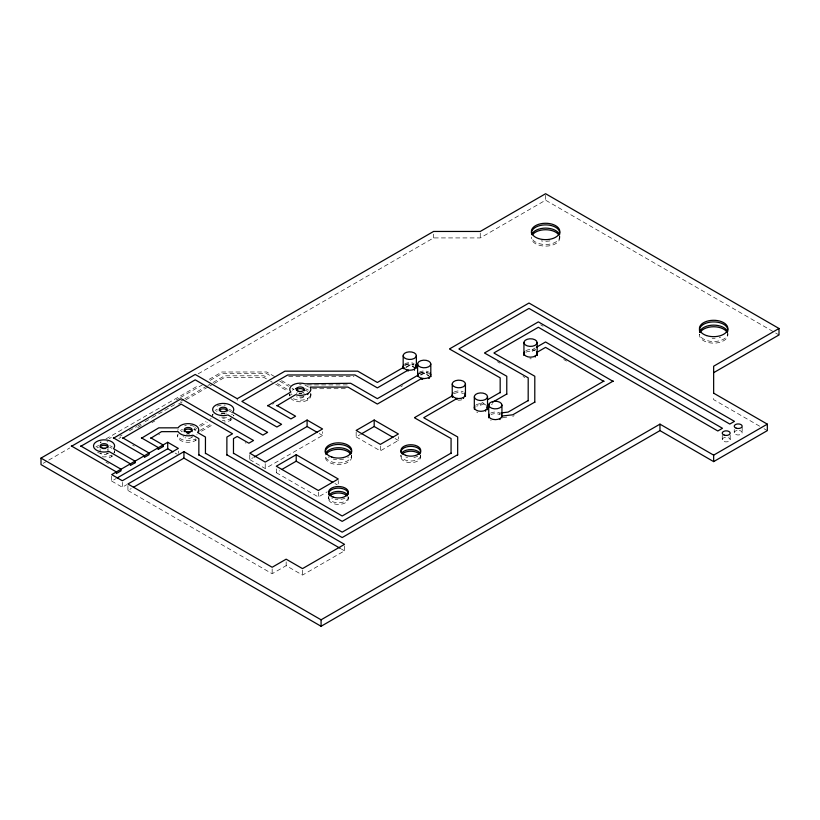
<?xml version="1.0" encoding="UTF-8"?>
<svg xmlns="http://www.w3.org/2000/svg" width="820" height="820" viewBox="0 0 820 820"><rect width="100%" height="100%" fill="white"/><g stroke="black" fill="none" stroke-linecap="round" stroke-linejoin="round"><path stroke-width="0.61" stroke-dasharray="4.1 3.07" d="M100.778 442.851L101.014 441.785M113.765 453.624L114.626 450.908A10.557 6.099 0 0 1 114.4 452.076M43.214 463.3L47.642 460.737M48.749 460.102L69.772 447.956M198.153 373.838L433.575 237.923L480.253 237.923L545.597 200.193L774.572 332.387M105.995 438.905L198.573 385.461M209.213 379.311L221.882 372.003L266.654 371.983L274.597 376.575M109.193 438.679L111.315 437.449M176.228 399.976L179.416 398.13M180.482 397.515L203.893 384.006M210.279 380.316L221.882 373.623L266.654 373.602L271.112 376.175M119.935 436.25L122.026 435.041M129.355 430.807L136.684 426.574M137.729 425.969L140.876 424.155M145.058 421.746L151.341 418.118M152.387 417.513L176.464 403.614M180.646 401.195L183.793 399.381M184.838 398.776L206.824 386.087M207.87 385.482L209.961 384.272M213.097 382.458L224.618 375.806L263.917 375.796L267.289 377.743M118.89 438.464L120.981 437.265M137.729 427.589L144.012 423.96M178.555 404.024L184.838 400.396M185.884 399.791L207.87 387.101M209.961 385.892L213.097 384.078M214.153 383.473L224.618 377.425L263.917 377.415L267.289 379.363M151.966 422.607L154.703 421.029M158.824 434.815L159.49 434.436M194.217 428.399L195.529 427.64M199.434 425.385L205.953 421.623M209.869 419.358L211.171 418.61M194.217 430.008L196.831 428.511M200.736 426.246L207.255 422.484M111.694 476.246L111.694 481.094L116.091 478.562M200.193 430.336L210.627 424.319M201.494 431.197L213.231 424.422M111.694 481.094L122.323 487.234L126.71 484.692M272.537 404.198L273.849 403.44M305.06 385.431L305.112 385.39A10.557 6.099 0 0 1 308.484 387.019M127.92 485.614L127.92 490.462L131.22 488.556M405.92 367.083L410.082 364.674L414.746 367.37M405.992 367.575L410.082 365.218L414.746 367.913M249.772 454.772L249.772 459.62L253.072 457.714M420.086 375.068L424.083 372.762L428.757 375.457M400.877 386.702L402.558 385.728M421.162 374.986L424.083 373.305L428.757 375.99M249.772 459.62L265.219 468.548L322.557 435.44L322.557 431.668M276.299 468.907L276.299 472.679L279.61 470.762M356.157 432.048L356.157 436.896L360.4 434.446M534.968 348.09L532.221 349.679L532.221 351.288A6.601 3.813 0 0 0 525.866 352.282M532.221 351.288L536.352 348.91M356.157 436.896L380.357 450.867L398.387 440.453L398.387 436.681M276.299 472.679L318.355 496.961L327.2 491.846M483.103 402.292L480.674 403.696L480.674 405.316A6.601 3.813 0 0 0 476.666 406.207M480.674 405.316L485.542 402.497M491.446 404.475L492.646 403.788M512.787 416.416L514.099 415.658M127.92 490.462L272.158 573.733L286.159 565.646L302.498 575.086L344.513 550.825L344.513 545.976M503.142 417.523L506.76 417.103M288.722 376.595L353.943 376.575M307.305 384.918L349.515 384.898M312.543 388.731L345.609 388.711M775.679 333.033L779 334.949M759.658 426.195L713.646 399.627L713.646 395.855M764.045 428.716L767.325 430.623M540.698 324.843L543.035 326.186M563.791 359.519L566.518 361.097M497.422 361.671L499.985 363.157M523.078 376.482L524.79 377.466M395.086 438.556L398.387 440.453M281.578 380.603L290.3 385.636M279.835 381.208L288.558 386.251M292.043 388.26L293.785 389.274M277.396 383.575L287.502 389.408M270.651 381.3L272.342 382.274M275.704 384.221L287.502 391.027M319.246 433.534L322.557 435.44M334.939 483.554L337.153 484.825M245.221 442.708L245.949 443.138M175.152 453.05L177.274 454.28M341.325 548.99L344.513 550.825M132.625 445.168L134.275 446.121M105.913 462.121L108.435 463.577M212.667 414.715L212.759 416.078M293.416 398.735A10.557 6.099 0 0 0 305.204 399.504A10.557 6.099 0 0 0 310.8 393.467L310.862 395.722M289.849 394L289.89 395.978L289.747 394.44A10.557 6.099 0 0 0 290.034 395.547M310.8 393.467L310.821 394.584M114.626 450.908L114.626 451.605M310.852 394.03L310.862 394.912M742.172 427.292L742.172 432.683M734.248 429.444L734.248 432.683M730.179 435.297L730.179 439.602A3.956 2.286 0 0 1 724.234 441.59A3.956 2.286 0 0 1 724.234 437.624A3.956 2.286 0 0 1 730.179 439.602M727.842 334.949L727.842 333.33A14.196 8.19 0 0 1 714.384 341.51A14.196 8.19 0 0 1 699.532 334.17A14.196 8.19 0 0 0 713.646 343.139A14.196 8.19 0 0 0 727.77 334.099M722.256 435.297L722.256 439.602M559.793 236.303L559.793 237.923M545.597 195.344L545.597 200.193M499.862 413.054L499.862 414.664A6.601 3.813 0 0 0 491.098 414.53M480.253 233.075L480.253 237.923M433.575 234.151L433.575 237.923M424.083 372.762L424.083 373.305M420.711 455.51L420.711 457.13M410.082 364.674L410.082 365.218M400.918 456.73L400.918 455.11A9.901 5.719 0 0 0 410.984 461.024A9.901 5.719 0 0 0 420.691 454.926M380.357 446.018L380.357 450.867M351.667 456.924L351.667 455.315A13.202 7.626 0 0 1 339.142 462.921A13.202 7.626 0 0 1 325.325 456.094A13.202 7.626 0 0 0 338.455 464.55A13.202 7.626 0 0 0 351.595 456.145M348.346 496.797L348.346 498.416M338.26 480.612L338.26 483.851M328.574 497.371L328.574 498.99M318.355 492.113L318.355 496.961M307.766 398.417L307.766 400.037M302.498 570.228L302.498 575.086M286.159 561.874L286.159 565.646M272.158 568.885L272.158 573.733M265.219 463.689L265.219 468.548M237.226 398.715L237.226 400.334M233.772 415.166L233.772 415.976A10.557 6.099 0 0 0 233.71 415.34M230.676 418.671L230.676 420.281M195.621 440.524L195.621 438.905A10.557 6.099 0 0 1 184.244 440.258A10.557 6.099 0 0 1 177.602 434.754M178.329 451.113L178.329 453.275M177.591 435.399L177.591 436.209M122.323 482.375L122.323 487.234M114.626 451.205L114.626 452.414M111.54 456.73L111.54 455.11A10.557 6.099 0 0 1 102.264 456.812M108.014 448.468L108.014 450.621M100.778 441.918L100.778 442.728M100.122 448.817L100.122 450.979M197.066 434.631A10.557 6.099 0 0 1 196.831 434.836M192.915 436.804A10.557 6.099 0 0 1 191.9 437.06M183.608 436.865A10.557 6.099 0 0 1 183.116 436.711M177.725 430.387A10.557 6.099 0 0 1 178.124 429.454M184.736 425.59A10.557 6.099 0 0 1 186.314 425.354M190.137 425.365A10.557 6.099 0 0 1 194.955 426.687M531.216 358.77A6.601 3.813 0 0 1 529.853 358.77M525.856 350.673A6.601 3.813 0 0 1 535.193 350.652M108.824 453.009A10.557 6.099 0 0 1 106.313 453.521M101.577 453.491A10.557 6.099 0 0 1 96.657 451.912M107.03 441.713A10.557 6.099 0 0 1 107.922 441.888M303.625 396.654A10.557 6.099 0 0 1 296.994 396.665M291.981 394.635A10.557 6.099 0 0 1 291.059 393.825M299.474 384.795A10.557 6.099 0 0 1 301.165 384.795M491.108 420.373A6.601 3.813 0 0 1 490.678 420.147M490.719 413.116A6.601 3.813 0 0 1 500.108 413.198M404.844 365.515A6.601 3.813 0 0 1 414.008 365.125M404.803 363.926A6.601 3.813 0 0 1 414.11 363.557M419.297 373.828A6.601 3.813 0 0 1 428.429 373.448M419.307 372.198A6.601 3.813 0 0 1 428.419 371.829M461.865 399.76A6.601 3.813 0 0 1 457.98 400.15M454.167 393.682A6.601 3.813 0 0 1 463.505 393.682M454.188 392.052A6.601 3.813 0 0 1 463.187 391.888M477.711 412.45A6.601 3.813 0 0 1 476.686 412.05M476.041 404.936A6.601 3.813 0 0 1 485.901 405.008M720.534 337.256A14.196 8.19 0 0 1 719.284 337.614M715.112 338.24A14.196 8.19 0 0 1 712.18 338.24M549.912 240.885A14.196 8.19 0 0 1 541.292 240.885M232.439 414.079A10.557 6.099 0 0 1 231.64 414.797M224.536 417.175A10.557 6.099 0 0 1 221.666 417.154M217.085 406.156A10.557 6.099 0 0 1 225.254 405.141M417.739 456.166A9.901 5.719 0 0 1 413.505 457.58M407.56 457.478A9.901 5.719 0 0 1 405.859 457.027M344.912 498.181A9.901 5.719 0 0 1 335.103 499.226M332.418 498.386A9.901 5.719 0 0 1 331.649 497.996M348.592 456.965A13.202 7.626 0 0 1 347.793 457.468M343.703 459.077A13.202 7.626 0 0 1 333.217 459.077M329.127 457.468A13.202 7.626 0 0 1 328.318 456.965M559.722 235.463A14.196 8.19 0 0 1 547.063 244.462A14.196 8.19 0 0 1 531.483 237.154M180.349 430.479A10.557 6.099 0 0 1 182.501 429.444M193.643 429.383A10.557 6.099 0 0 1 195.918 430.459M231.599 418.056A10.557 6.099 0 0 1 222.333 420.434M212.728 415.135A10.557 6.099 0 0 1 212.647 414.284M215.106 410.441A10.557 6.099 0 0 1 217.238 409.323M228.882 409.211A10.557 6.099 0 0 1 231.599 410.656M95.909 446.931A10.557 6.099 0 0 1 98.636 445.567M109.757 445.66A10.557 6.099 0 0 1 112.299 446.972M292.248 390.156A10.557 6.099 0 0 1 294.113 389.162M305.481 388.793A10.557 6.099 0 0 1 308.31 390.135M348.356 497.34A9.901 5.719 0 0 1 337.522 502.773A9.901 5.719 0 0 1 328.656 496.264M559.722 237.082A14.196 8.19 0 0 1 545.597 246.123A14.196 8.19 0 0 1 531.483 237.082M112.791 455.848A10.557 6.099 0 0 1 106.231 458.39M97.016 447.874A10.557 6.099 0 0 1 98.461 447.248M109.675 447.248A10.557 6.099 0 0 1 111.848 448.294M114.339 451.01A10.557 6.099 0 0 1 114.615 452.127M196.656 439.827A10.557 6.099 0 0 1 183.352 441.642A10.557 6.099 0 0 1 178.094 434.354M181.23 431.607A10.557 6.099 0 0 1 182.47 431.064M310.636 394.471A10.557 6.099 0 0 1 303.912 401.452A10.557 6.099 0 0 1 290.987 398.602M289.737 395.804A10.557 6.099 0 0 1 289.972 394.42M305.286 390.351A10.557 6.099 0 0 1 307.766 391.406M231.906 419.43A10.557 6.099 0 0 1 224.208 422.044M212.81 414.91A10.557 6.099 0 0 1 213.231 413.957M216.439 411.291A10.557 6.099 0 0 1 217.218 410.943M228.329 410.635A10.557 6.099 0 0 1 231.906 412.521M420.342 455.377A9.901 5.719 0 0 1 410.512 462.644A9.901 5.719 0 0 1 401.462 455.049M347.854 496.889A9.901 5.719 0 0 1 338.342 504.423A9.901 5.719 0 0 1 329.148 496.766M739.404 430.5A3.956 2.286 0 0 1 741.413 434.026A3.956 2.286 0 0 1 734.997 434.026A3.956 2.286 0 0 1 737.006 430.5M225.254 413.075A3.956 2.286 0 0 1 221.174 413.085M189.195 433.565A3.956 2.286 0 0 1 187.329 433.595M226.392 412.993A3.956 2.286 0 0 1 226.597 413.178M226.546 417.206A3.956 2.286 0 0 1 219.811 417.154M221.01 414.069A3.956 2.286 0 0 1 225.367 414.049M192.034 436.66A3.956 2.286 0 0 1 189.092 438.433A3.956 2.286 0 0 1 185.074 437.644M186.447 434.149A3.956 2.286 0 0 1 189.533 434.067M303.031 392.524A3.956 2.286 0 0 1 297.721 392.606M419.297 373.295A6.601 3.813 0 0 1 428.429 372.915M296.45 393.559A3.956 2.286 0 0 1 297.281 392.616M303.154 392.524A3.956 2.286 0 0 1 304.138 393.538M107.625 449.801A3.956 2.286 0 0 1 107.779 450.006M303.912 396.654A3.956 2.286 0 0 1 300.315 398.007A3.956 2.286 0 0 1 296.696 396.675M298.91 393.579A3.956 2.286 0 0 1 301.811 393.61M107.861 453.07A3.956 2.286 0 0 1 104.068 454.7A3.956 2.286 0 0 1 100.276 453.07M404.844 364.982A6.601 3.813 0 0 1 414.008 364.582"/><path stroke-width="1.23" d="M198.84 455.202L198.86 438.618L192.915 435.184A10.557 6.099 0 0 1 178.124 431.648L161.499 431.658L150.777 438.249M205.441 453.624L205.461 437.039L197.589 432.488A10.557 6.099 0 0 0 192.198 424.104A10.557 6.099 0 0 0 178.124 427.835L158.762 427.845L141.44 438.249M226.863 455.192L226.884 437.029L232.531 433.77L181.179 404.127L122.754 438.259M233.474 453.614L233.485 438.608L237.195 436.465L248.86 443.2L253.534 440.504L181.179 398.735L113.416 438.259M403.173 367.514L403.173 355.654M417.606 375.837L417.606 363.977M451.061 453.532L451.082 438.526L414.705 417.933M452.24 396.378L452.24 383.975M457.662 455.11L457.683 436.947L424.032 417.933M500.169 392.841L500.179 377.835L449.801 349.156M501.912 417.841A6.601 3.813 0 0 0 501.932 417.657L501.942 405.049A6.601 3.813 0 0 0 492.041 401.749A6.601 3.813 0 0 0 492.041 408.35A6.601 3.813 0 0 0 501.942 405.049M506.77 394.42L506.78 376.257L459.138 349.156M528.182 400.918L528.203 377.825L484.825 353.184M534.784 402.507L534.804 376.247L494.163 353.184M537.141 354.978L537.141 342.586A6.601 3.813 0 0 0 527.239 339.275A6.601 3.813 0 0 0 527.239 345.886A6.601 3.813 0 0 0 537.141 342.586M713.646 393.159L767.325 424.145L767.325 430.623L713.646 461.609L659.967 430.623L321.081 626.275L41 464.571L41 458.103L433.575 231.455L480.253 231.455L545.597 193.725L779 328.482L779 334.949L713.646 372.68M71.371 446.367L195.211 374.463L237.226 398.715L284.93 371.173L357.725 371.152L377.364 382.489L403.419 367.442L403.419 368.59M80.708 446.367L195.211 379.844L276.904 427.015L281.578 424.319L241.9 401.41L287.666 374.986L354.998 374.965L377.364 387.88L408.124 370.117L408.124 371.132M167.71 442.287L111.694 474.626L122.323 480.756L178.329 448.417L167.71 442.287L167.71 448.755L117.188 477.927M157.512 448.735L158.424 449.268L163.098 446.572L163.098 444.952L150.777 437.849M183.936 451.656L127.92 483.995L272.158 567.266L286.159 559.178L302.498 568.619L344.513 544.357L183.936 451.656L183.936 458.124L340.269 548.375M267.587 405.849L290.864 392.001A10.557 6.099 0 0 1 292.822 384.939A10.557 6.099 0 0 1 305.06 383.811L350.704 383.288L377.354 398.663L417.687 375.375L418.087 376.226M133.414 487.295L183.936 458.124M276.924 405.849L295.538 394.697A10.557 6.099 0 0 0 307.346 393.795A10.557 6.099 0 0 0 310.185 387.112L347.977 387.101L377.354 404.055L421.9 378.327L421.9 379.342M307.1 420.055L249.772 453.152L265.219 462.08L322.557 428.973L307.1 420.055L307.1 426.523L254.179 457.078M404.25 368.047L403.419 368.529A6.601 3.813 0 0 1 403.317 366.714M449.801 348.756L528.982 303.031L734.474 421.367L729.8 424.053L528.992 308.422L459.138 348.756M422.331 379.168L423.192 378.666M296.204 454.721L276.299 466.211L318.355 490.493L338.26 479.003L296.204 454.721L296.204 461.188L332.725 482.273M281.824 469.491L296.204 461.188M484.825 352.784L538.361 321.881L722.471 428.286L717.818 430.982L538.361 327.262L494.163 352.784M374.186 420.024L356.157 430.428L380.357 444.399L398.387 433.985L374.186 420.024L374.186 426.492L392.882 437.285M361.466 433.831L374.186 426.492M414.705 417.523L452.455 395.732L452.455 397.249M536.352 347.29L545.556 341.981L613.237 381.464M424.032 417.523L457.109 398.438L457.109 399.442M603.899 381.464L545.556 347.372L536.905 352.364L536.905 353.973A6.601 3.813 0 0 1 537.069 355.521M536.905 353.973L537.448 353.666M487.982 399.473L500.169 392.442M487.859 404.936L489.058 404.239M492.646 402.169L506.77 394.02M528.182 400.519L508.113 412.101L501.04 412.921M534.784 402.097L512.787 414.797L501.932 416.047M233.474 453.204L342.196 515.985L451.061 453.132M226.863 454.782L342.196 521.366L457.662 454.71M205.441 453.214L342.186 532.159L603.899 381.054M198.84 454.792L342.186 537.551L613.237 381.054M779 328.482L713.646 366.212L713.646 393.497M41 458.103L321.081 619.807L659.967 424.145L713.646 455.141L767.325 424.145M276.924 405.439L295.589 416.222L290.926 418.917L267.587 405.439M307.1 426.523L317.032 432.253M167.71 448.755L173.02 451.82M162.329 446.131L163.098 446.572M141.44 437.849L158.424 447.648L158.424 449.268M122.754 437.849L149.076 453.05L149.076 454.669L144.412 457.365L144.412 455.746L113.416 437.849M80.708 445.957L121.032 469.235L121.032 470.854L116.368 473.55L116.368 471.93L71.371 445.957M713.646 455.141L713.646 461.609M659.967 424.145L659.967 430.623M535.204 356.054L535.204 357.069M523.939 342.586L523.939 354.978M500.005 418.528L500.005 419.532M488.74 405.049L488.74 417.452M487.521 396.726A6.601 3.813 0 0 1 477.619 400.027A6.601 3.813 0 0 1 477.619 393.426A6.601 3.813 0 0 1 487.521 396.726L487.521 409.118M485.583 410.195L485.583 411.209M474.319 396.726L474.319 409.118M465.442 383.975A6.601 3.813 0 0 1 455.541 387.276A6.601 3.813 0 0 1 455.541 380.675A6.601 3.813 0 0 1 465.442 383.975L465.442 396.378M463.505 397.454L463.505 398.458M430.807 363.977A6.601 3.813 0 0 1 420.906 367.278A6.601 3.813 0 0 1 420.906 360.677A6.601 3.813 0 0 1 430.807 363.977L430.807 375.837A6.601 3.813 0 0 1 430.664 376.616M428.87 377.456L428.87 378.461A6.601 3.813 0 0 0 429.27 378.276M416.375 355.654A6.601 3.813 0 0 1 406.474 358.955A6.601 3.813 0 0 1 406.474 352.354A6.601 3.813 0 0 1 416.375 355.654L416.375 367.514M414.448 369.123L414.448 370.24M321.081 619.807L321.081 626.275M307.766 393.569L307.766 394.574M430.029 372.967A6.601 3.813 0 0 1 424.452 378.563A6.601 3.813 0 0 1 418.159 373.223M415.709 364.756A6.601 3.813 0 0 1 409.774 370.24A6.601 3.813 0 0 1 403.85 364.756M452.455 397.341A6.601 3.813 0 0 1 452.394 395.558M464.899 394.861A6.601 3.813 0 0 1 465.299 395.588M464.776 393.087A6.601 3.813 0 0 1 458.575 398.561A6.601 3.813 0 0 1 453.142 392.821M523.97 355.367A6.601 3.813 0 0 1 524.482 353.461M536.464 351.678A6.601 3.813 0 0 1 530.53 357.171A6.601 3.813 0 0 1 524.626 351.667M403.235 368.559A6.601 3.813 0 0 1 403.317 367.257M415.832 366.54A6.601 3.813 0 0 1 416.345 367.657M417.626 376.052A6.601 3.813 0 0 1 417.954 375.14M430.807 376.38A6.601 3.813 0 0 1 430.766 376.769M487.5 409.375A6.601 3.813 0 0 1 487.449 409.692M474.626 407.96A6.601 3.813 0 0 1 474.862 407.612M486.906 407.509A6.601 3.813 0 0 1 487.111 407.796M486.895 405.89A6.601 3.813 0 0 1 480.909 411.312A6.601 3.813 0 0 1 474.954 405.869M488.771 417.841A6.601 3.813 0 0 1 489.284 415.935M501.327 414.223A6.601 3.813 0 0 1 495.403 419.645A6.601 3.813 0 0 1 489.314 414.284M700.126 332.582A14.196 8.19 0 0 1 712.928 321.911A14.196 8.19 0 0 1 727.545 331.772M531.411 233.075A14.196 8.19 0 0 1 547.063 224.926A14.196 8.19 0 0 1 559.496 234.756M198.501 430.131A10.557 6.099 0 0 1 198.707 431.699M400.929 452.466A9.901 5.719 0 0 1 410.646 446.357A9.901 5.719 0 0 1 420.711 452.271M328.656 494.665A9.901 5.719 0 0 1 337.973 488.136A9.901 5.719 0 0 1 348.356 494.111M325.325 452.865A13.202 7.626 0 0 1 337.779 444.46A13.202 7.626 0 0 1 351.667 452.076M295.538 388.659A10.557 6.099 0 0 1 297.168 388.28M699.757 331.649A14.196 8.19 0 0 1 713.646 325.13A14.196 8.19 0 0 1 727.545 331.649M531.708 234.633A14.196 8.19 0 0 1 545.597 228.114A14.196 8.19 0 0 1 559.496 234.633M401.462 453.429A9.901 5.719 0 0 1 411.107 449.596A9.901 5.719 0 0 1 420.342 453.757M329.148 495.147A9.901 5.719 0 0 1 338.117 491.375A9.901 5.719 0 0 1 347.516 494.778M325.878 452.999A13.202 7.626 0 0 1 339.131 447.699A13.202 7.626 0 0 1 351.38 453.747M700.126 332.459A14.196 8.19 0 0 1 713.646 326.749A14.196 8.19 0 0 1 727.176 332.459M532.58 234.674A14.196 8.19 0 0 1 545.597 229.733A14.196 8.19 0 0 1 558.625 234.674M402.241 454.065A9.901 5.719 0 0 1 411.025 451.215A9.901 5.719 0 0 1 419.594 454.29M330.029 495.7A9.901 5.719 0 0 1 347.096 495.905M325.878 454.618A13.202 7.626 0 0 1 337.799 449.319A13.202 7.626 0 0 1 350.581 453.901M415.832 365.997A6.601 3.813 0 0 1 416.345 367.903M417.606 375.99A6.601 3.813 0 0 1 417.954 374.607M429.977 373.992A6.601 3.813 0 0 1 430.264 374.32M219.35 410.605A3.956 2.286 0 0 1 223.706 408.852A3.956 2.286 0 0 1 227.171 411.179M184.254 431.73A3.956 2.286 0 0 1 188.067 429.075A3.956 2.286 0 0 1 192.085 431.638M186.355 432.55A3.956 2.286 0 0 1 190.025 432.57M296.45 390.33A3.956 2.286 0 0 1 300.673 388.598A3.956 2.286 0 0 1 304.251 390.761M100.132 447.32A3.956 2.286 0 0 1 104.13 445.28A3.956 2.286 0 0 1 108.014 447.392M103.053 448.591A3.956 2.286 0 0 1 105.237 448.612M135.054 462.757L130.39 465.452L130.39 463.843L108.824 451.389A10.557 6.099 0 0 1 93.634 446.9A10.557 6.099 0 0 1 105.708 439.92A10.557 6.099 0 0 1 113.498 448.694L135.054 461.147L135.054 462.757M267.556 432.406L262.882 435.102L227.97 414.951A10.557 6.099 0 0 1 212.769 410.451A10.557 6.099 0 0 1 224.844 403.481A10.557 6.099 0 0 1 232.634 412.255L267.556 432.406M706.553 335.575A14.196 8.19 0 0 0 727.842 328.482A14.196 8.19 0 0 0 706.553 321.378A14.196 8.19 0 0 0 706.553 335.575M538.504 238.548A14.196 8.19 0 0 0 559.793 231.455A14.196 8.19 0 0 0 538.504 224.362A14.196 8.19 0 0 0 538.504 238.548M405.572 455.305A9.901 5.719 0 0 0 420.711 450.662A9.901 5.719 0 0 0 406.166 445.414A9.901 5.719 0 0 0 405.572 455.305M333.125 497.053A9.901 5.719 0 0 0 348.356 492.492A9.901 5.719 0 0 0 333.904 487.162A9.901 5.719 0 0 0 333.125 497.053M331.854 457.058A13.202 7.626 0 0 0 351.667 450.457A13.202 7.626 0 0 0 331.854 443.856A13.202 7.626 0 0 0 331.854 457.058M724.234 435.123A3.956 2.286 0 0 0 730.179 433.134A3.956 2.286 0 0 0 724.234 431.156A3.956 2.286 0 0 0 724.234 435.123M736.227 428.194A3.956 2.286 0 0 0 742.172 426.215A3.956 2.286 0 0 0 736.227 424.237A3.956 2.286 0 0 0 736.227 428.194M221.154 411.455A3.956 2.286 0 0 0 227.171 409.559A3.956 2.286 0 0 0 221.308 407.499A3.956 2.286 0 0 0 221.154 411.455M186.181 431.72A3.956 2.286 0 0 0 192.116 429.741A3.956 2.286 0 0 0 186.181 427.763A3.956 2.286 0 0 0 186.181 431.72M298.172 391.181A3.956 2.286 0 0 0 304.251 389.356A3.956 2.286 0 0 0 298.459 387.224A3.956 2.286 0 0 0 298.172 391.181M101.742 447.802A3.956 2.286 0 0 0 108.004 446.182A3.956 2.286 0 0 0 102.449 443.856A3.956 2.286 0 0 0 101.742 447.802"/></g></svg>
